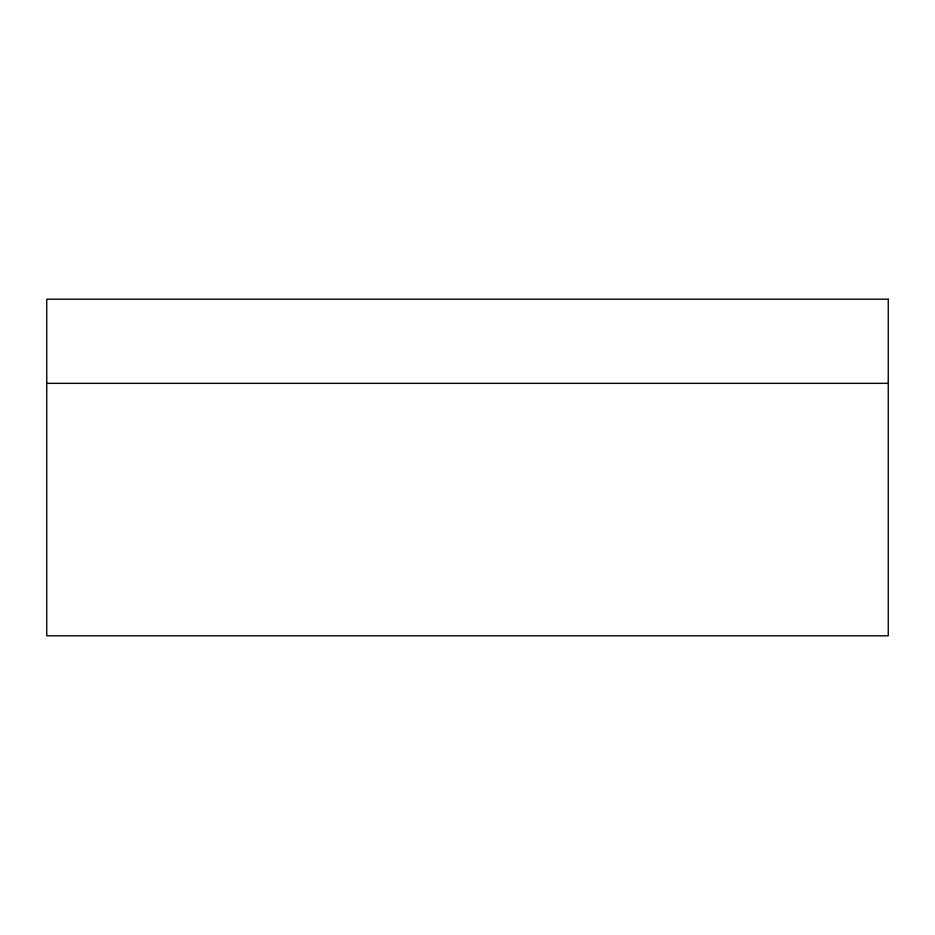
<?xml version="1.0" encoding="UTF-8"?>
<svg xmlns="http://www.w3.org/2000/svg" width="935" height="935" viewBox="0 0 935 935"><rect width="100%" height="100%" fill="white"/><g stroke="black" fill="none" stroke-linecap="round" stroke-linejoin="round"><path stroke-width="1.4" d="M46.75 383.35L888.25 383.35M888.25 299.2L46.75 299.2L46.75 635.8L888.25 635.8L888.25 299.2"/></g></svg>
